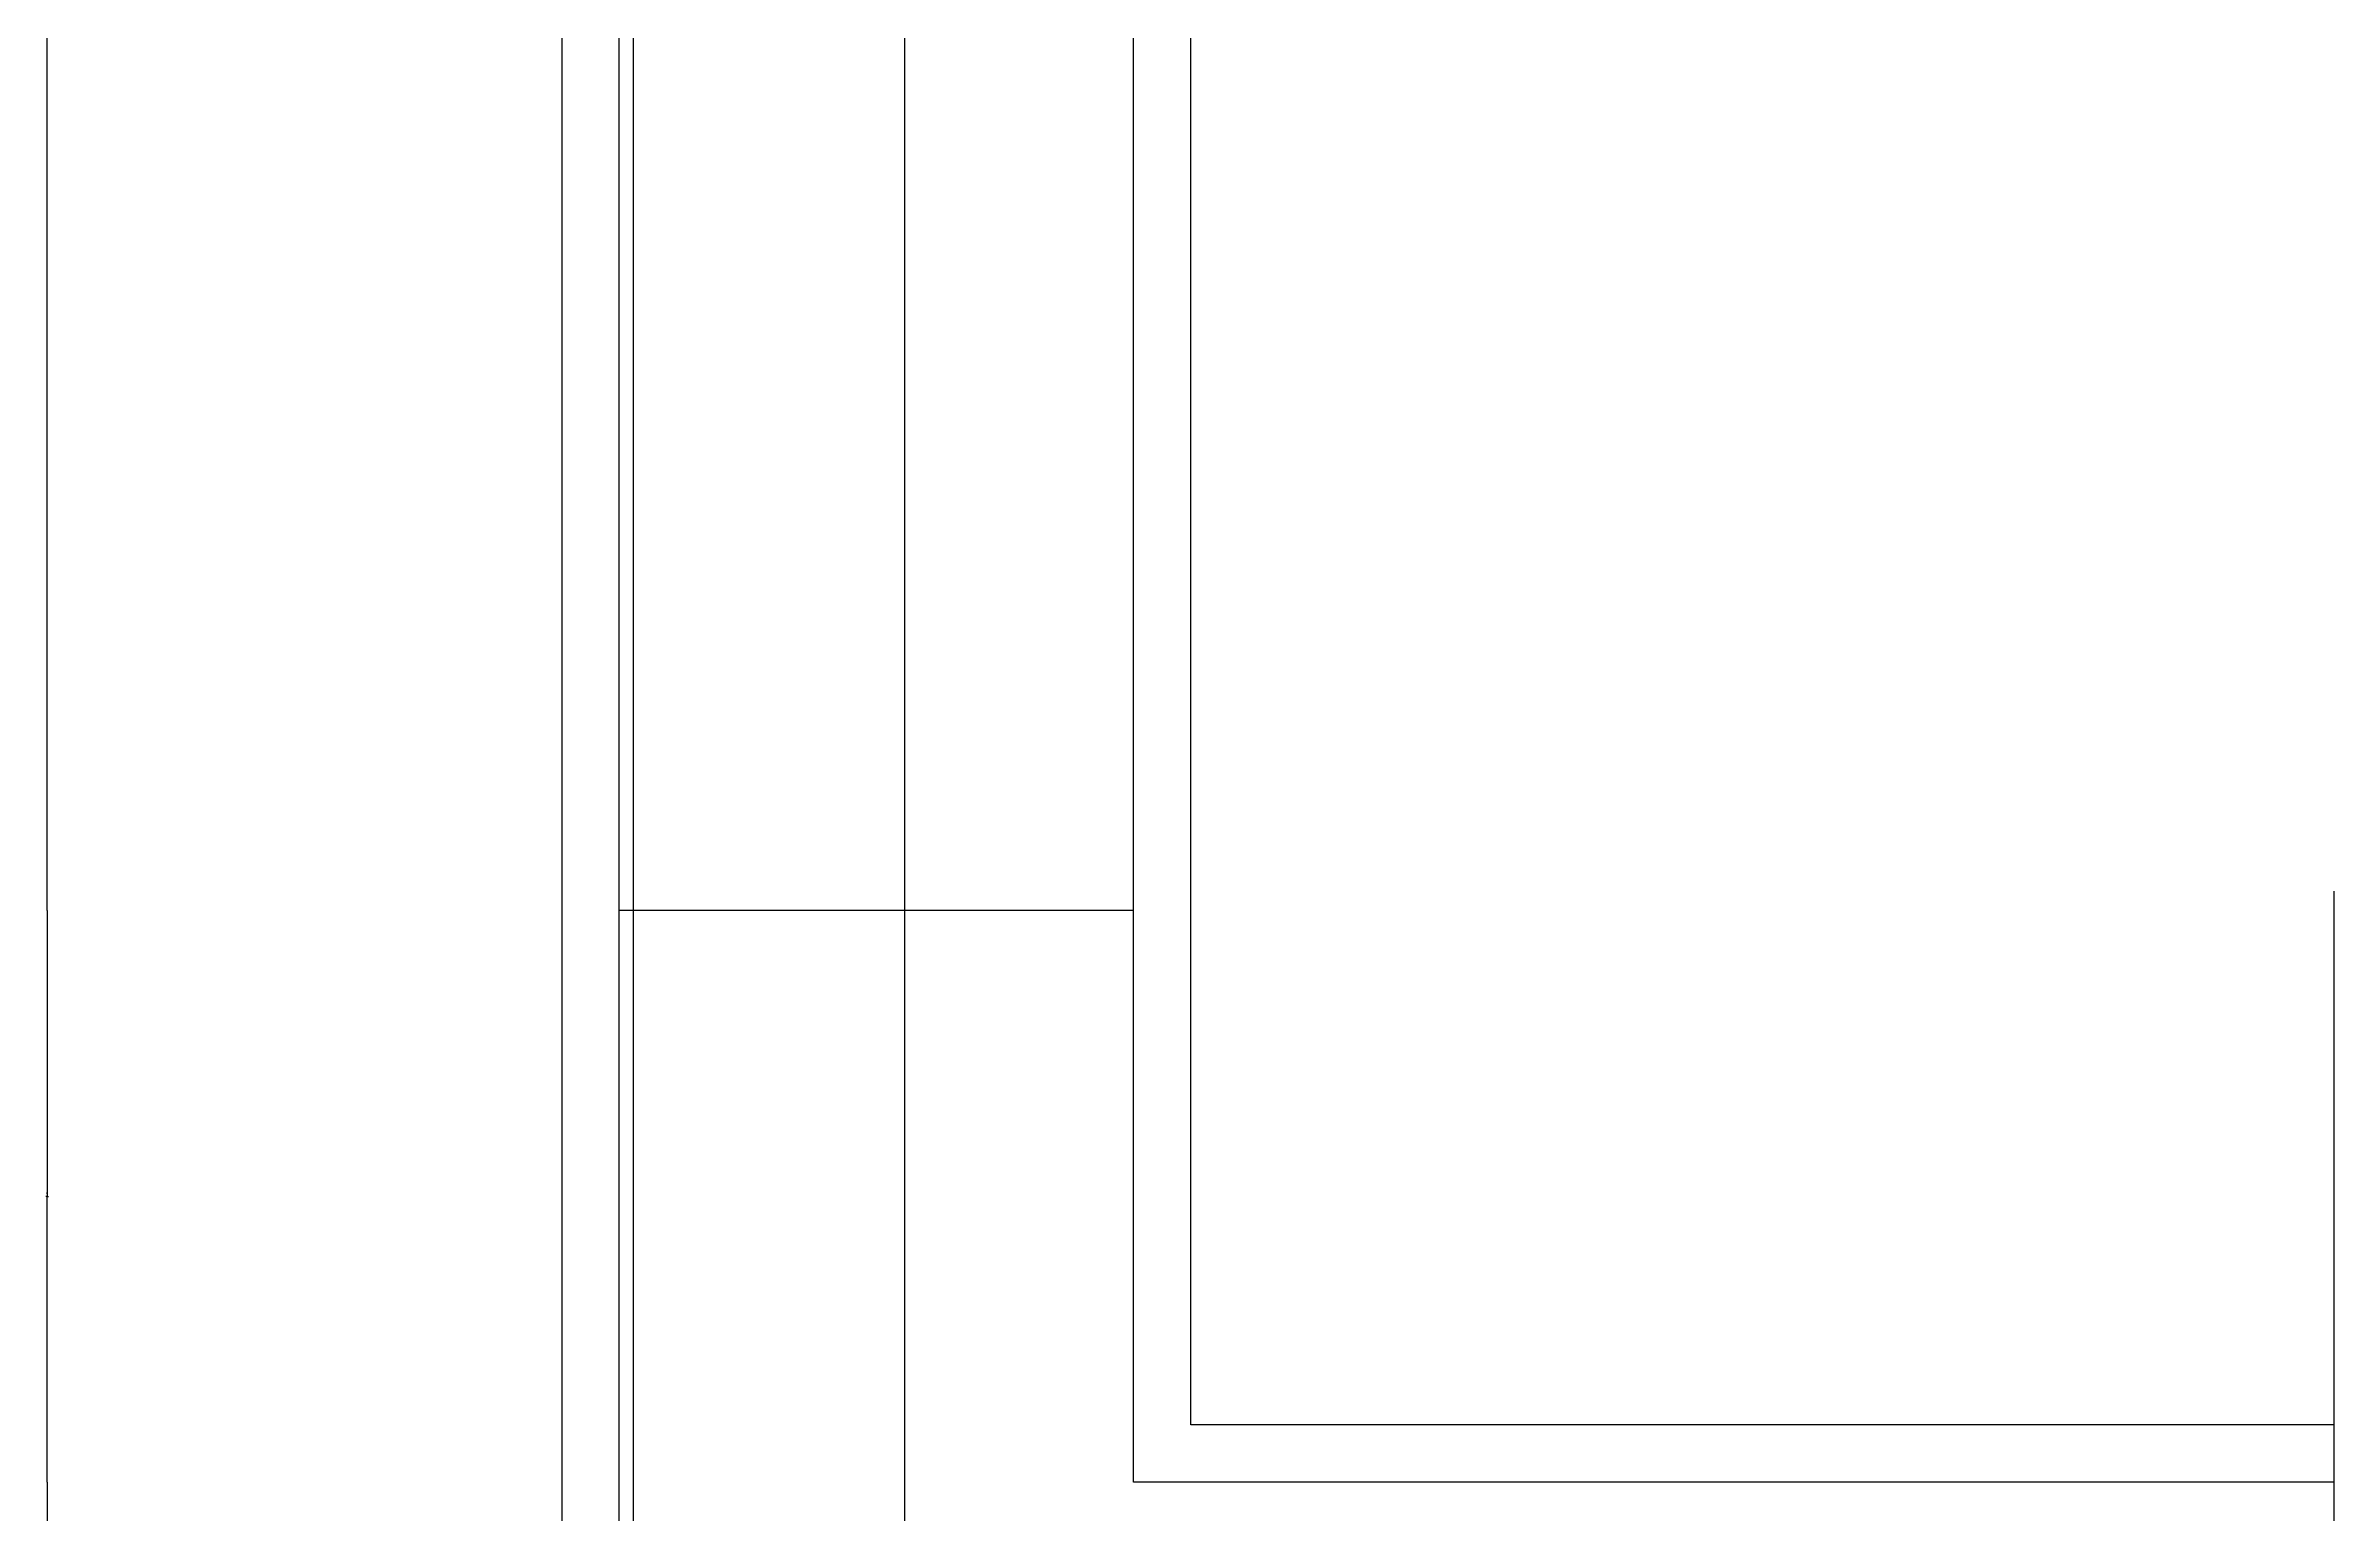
# Model space of a CAD drawing. Header units: metres. Extents: x -297 to 2210, y -16 to 3011.
# Drawn here: x 850 to 1650, y 1389 to 1903 of the extents above; entities that cross this region are included whole.
import ezdxf

# ---------------------------------------------------------------- set-up
doc = ezdxf.new("R2010")
doc.units = ezdxf.units.M
for name, color, linetype in [('LM', 141, 'Continuous'), ('OTHER', 7, 'Continuous'), ('PUB_DIM', 3, 'Continuous'), ('PUB_WALL', 7, 'Continuous'), ('S_DOTE', 1, 'Continuous'), ('S_WALL', 7, 'Continuous')]:
    doc.layers.add(name, color=color, linetype=linetype)
doc.dimstyles.get("Standard").update_dxf_attribs({"dimtxt": 2.5, "dimasz": 2.5, "dimexe": 1.25, "dimexo": 0.625, "dimtad": 1, "dimcen": 2.5, "dimazin": 3, "dimtfac": 1, "dimtmove": 0, "dimatfit": 3})

# ---------------------------------------------------------------- blocks, each defined once
blk = doc.blocks.new('*D10')
for p, q in [((850, 2250), (850, 1925)), ((849.75, 1925), (849.5, 1925)), ((850, 1600), (850, 1925)), ((850, 1925), (850, 1925)), ((850.25, 1925), (850.5, 1925))]:
    blk.add_line(p, q)
at = {"layer": 'Defpoints'}
for p in [(850, 2250), (850, 1925), (850, 1600)]:
    blk.add_point(p, dxfattribs=at)
at = {"layer": 'PUB_DIM', "insert": (850, 1926.125), "char_height": 1, "attachment_point": 5}
blk.add_mtext('0', dxfattribs=at)
blk = doc.blocks.new('*D11')
for p, q in [((850, 1400), (850, 1300)), ((849.75, 1300), (849.5, 1300)), ((850, 1200), (850, 1300)), ((850, 1300), (850, 1300)), ((850.25, 1300), (850.5, 1300))]:
    blk.add_line(p, q)
at = {"layer": 'Defpoints'}
for p in [(850, 1400), (850, 1300), (850, 1200)]:
    blk.add_point(p, dxfattribs=at)
at = {"layer": 'PUB_DIM', "insert": (850, 1301.125), "char_height": 1, "attachment_point": 5}
blk.add_mtext('0', dxfattribs=at)
blk = doc.blocks.new('*D14')
for p, q in [((850, 1600), (850, 1500)), ((849.75, 1500), (849.5, 1500)), ((850, 1400), (850, 1500)), ((850, 1500), (850, 1500)), ((850.25, 1500), (850.5, 1500))]:
    blk.add_line(p, q)
at = {"layer": 'Defpoints'}
for p in [(850, 1600), (850, 1500), (850, 1400)]:
    blk.add_point(p, dxfattribs=at)
at = {"layer": 'PUB_DIM', "insert": (850, 1501.125), "char_height": 1, "attachment_point": 5}
blk.add_mtext('0', dxfattribs=at)

msp = doc.modelspace()

# ---------------------------------------------------------------- hatches: boundary and pattern name
at = {"layer": 'LM'}
h = msp.add_hatch(dxfattribs=at)
h.set_pattern_fill('ANSI31', scale=500)
h.paths.add_polyline_path([(1150, 2250), (1050, 2250), (1050, 1600), (1150, 1600)])
h.paths.add_polyline_path([(1230, 2250), (1150, 2250), (1150, 1600), (1230, 1600)])

# ---------------------------------------------------------------- linework, layer by layer
for p, q in [((1250, 1420), (1250, 2570)), ((1030, 2230), (1030, 1220)), ((1650, 1420), (1250, 1420))]:
    msp.add_line(p, q, dxfattribs=at)
at = {"layer": 'OTHER'}
msp.add_line((1650, 1378.22), (1650, 1606.86), dxfattribs=at)
at = {"layer": 'PUB_WALL'}
for points in [[(1650, 1400), (1230, 1400), (1230, 2550), (850, 2550), (850, 2350), (950, 2350), (950, 2250), (1230, 2250)], [(1055, 2250), (1055, 1195), (955, 1195), (955, 1095), (855, 1095), (855, 905), (1245, 905), (1245, 1305), (1650, 1305)], [(1230, 1600), (1050, 1600)]]:
    msp.add_lwpolyline(points, dxfattribs=at)
at = {"layer": 'S_DOTE'}
msp.add_line((1150, 573.83), (1150, 2550), dxfattribs=at)
at = {"layer": 'S_WALL'}
for p, q in [((1230, 1400), (1230, 2550)), ((1050, 2250), (1050, 1200)), ((1230, 1600), (1050, 1600)), ((1650, 1400), (1230, 1400))]:
    msp.add_line(p, q, dxfattribs=at)

# ---------------------------------------------------------------- dimensions: what is measured, and where the dimension line sits
at = {"layer": 'PUB_DIM'}
for base, p1, p2, picture, middle in [((850, 1925), (850, 2250), (850, 1600), '*D10', (850, 1926.125)), ((850, 1500), (850, 1600), (850, 1400), '*D14', (850, 1501.125)), ((850, 1300), (850, 1400), (850, 1200), '*D11', (850, 1301.125))]:
    dim = msp.add_linear_dim(base=base, p1=p1, p2=p2, dimstyle='Standard', dxfattribs=at)
    dim.commit()
    dim.dimension.update_dxf_attribs({"geometry": picture, "text_midpoint": middle})

doc.saveas('drawing.dxf')
